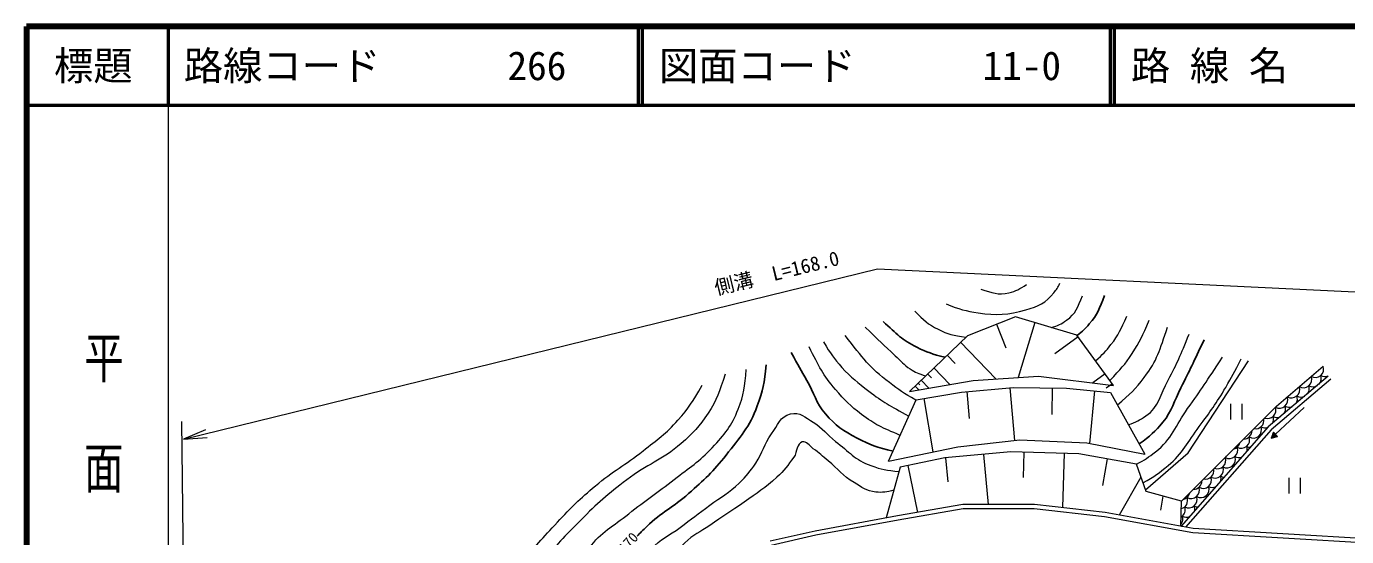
# Model space of a CAD drawing. Units: millimetres, scale not verified. Extents: x 40000 to 680000, y 20000 to 380000.
# Drawn here: x 40000 to 207790, y 315136 to 380000 of the extents above; entities that cross this region are included whole.
import ezdxf
from ezdxf.enums import TextEntityAlignment as Align

# ---------------------------------------------------------------- set-up
doc = ezdxf.new("R2010")
doc.units = ezdxf.units.MM
doc.header["$LTSCALE"] = 1000
for name, color, linetype, lineweight in [('M-BGD', 7, 'Continuous', 13), ('M-STR-HTXT', 7, 'Continuous', 13), ('M-TTL', 2, 'Continuous', 140), ('M-TTL-BAND', 7, 'Continuous', 13), ('M-TTL-LINE', 7, 'Continuous', 50)]:
    doc.layers.add(name, color=color, linetype=linetype, lineweight=lineweight)
doc.layers.add('M-TTL-TXT', color=7, linetype='Continuous')
doc.styles.add('@ＭＳ ゴシック', font='')
doc.styles.add('ＭＳ ゴシック', font='')
doc.styles.get('@ＭＳ ゴシック').set_extended_font_data('@MS Gothic')
doc.styles.get('ＭＳ ゴシック').set_extended_font_data('MS Gothic')

# ---------------------------------------------------------------- blocks, each defined once
blk = doc.blocks.new('open_arrow')
at = {"color": 0, "linetype": 'Continuous', "lineweight": -2}
blk.add_lwpolyline([(7.5, 1.25), (0, 0), (7.5, -1.25)], dxfattribs=at)

msp = doc.modelspace()

# ---------------------------------------------------------------- linework, layer by layer
at = {"layer": 'M-BGD'}
for p, q in [((165722, 343082), (159592, 340679)), ((173519, 340728), (165722, 343082)), ((168173, 342342), (166066, 335364)), ((159592, 340679), (152219, 333586)), ((163286, 342127), (164467, 339115)), ((178177, 334353), (173519, 340728)), ((158721, 339841), (163207, 335178)), ((173664, 340529), (170722, 338378)), ((157032, 338216), (158048, 337160)), ((154531, 335810), (155019, 335303)), ((155343, 336591), (157374, 334479)), ((177104, 335821), (175540, 334678)), ((198870, 331705), (204804, 336805)), ((152940, 334279), (153409, 333792)), ((153330, 334654), (153564, 334411)), ((153720, 335029), (154695, 334015)), ((158857, 333520), (165427, 334108)), ((165002, 334070), (165602, 327365)), ((165427, 334108), (172195, 334010)), ((170385, 334036), (170336, 330671)), ((172195, 334010), (177785, 333470)), ((178019, 334569), (177237, 333998)), ((205784, 335138), (198184, 328714)), ((149589, 324742), (153070, 332539)), ((153070, 332539), (158857, 333520)), ((154056, 332706), (155209, 325904)), ((159505, 333578), (159812, 330142)), ((175753, 333667), (175108, 326986)), ((177785, 333470), (182149, 325625)), ((186807, 319642), (198870, 331705)), ((193023, 332003), (193023, 330003)), ((194523, 330003), (194523, 332003)), ((202401, 331558), (198746, 328146)), ((198184, 328714), (187335, 316339)), ((198490, 328421), (198197, 327635)), ((198746, 328146), (198197, 327635)), ((198197, 327635), (199002, 327872)), ((198729, 328165), (198217, 327687)), ((198712, 328183), (198236, 327740)), ((198763, 328128), (198251, 327651)), ((198695, 328201), (198256, 327792)), ((198677, 328220), (198275, 327844)), ((198660, 328238), (198295, 327897)), ((198780, 328110), (198305, 327666)), ((198643, 328256), (198314, 327949)), ((198626, 328274), (198334, 328001)), ((198609, 328293), (198353, 328054)), ((198797, 328092), (198358, 327682)), ((198592, 328311), (198373, 328106)), ((198575, 328329), (198392, 328159)), ((198558, 328348), (198412, 328211)), ((198814, 328073), (198412, 327698)), ((198541, 328366), (198431, 328263)), ((198524, 328384), (198451, 328316)), ((198831, 328055), (198465, 327714)), ((198507, 328402), (198470, 328368)), ((199002, 327872), (198490, 328421)), ((198848, 328037), (198519, 327730)), ((198865, 328019), (198573, 327746)), ((198882, 328000), (198626, 327761)), ((198899, 327982), (198680, 327777)), ((198916, 327964), (198733, 327793)), ((198928, 328317), (198746, 328146)), ((198933, 327945), (198787, 327809)), ((198950, 327927), (198841, 327825)), ((198967, 327909), (198894, 327841)), ((198984, 327891), (198948, 327856)), ((165133, 325919), (156748, 325134)), ((161657, 325594), (162254, 319210)), ((173764, 325674), (165133, 325919)), ((166771, 325872), (166680, 322668)), ((171898, 325727), (171702, 318818)), ((181070, 324350), (173764, 325674)), ((151060, 323957), (149287, 317504)), ((156748, 325134), (151060, 323957)), ((152039, 324160), (153272, 318199)), ((156809, 325140), (157092, 322110)), ((177367, 325021), (176751, 321620)), ((182296, 320868), (181070, 324350)), ((181657, 322684), (178898, 317873)), ((200431, 322629), (200431, 320629)), ((201931, 320629), (201931, 322629)), ((186807, 319642), (182296, 320868)), ((184450, 320283), (184159, 318514)), ((186709, 316453), (186807, 319642))]:
    msp.add_line(p, q, dxfattribs=at)
for points in [[(182225, 321070), (187655, 325769), (195316, 337462)], [(152219, 333586), (160328, 334991), (168615, 335530), (178177, 334353)], [(205462, 335520), (197833, 329072), (186761, 316443)], [(149589, 324742), (158366, 326556), (166261, 327439), (174793, 327047), (182149, 325625)], [(211087, 314823), (188297, 316164), (177089, 318202), (168130, 319227), (159011, 319200), (150724, 317770), (140241, 315834), (134533, 314536)], [(134677, 314056), (140342, 315344), (150812, 317277), (159054, 318700), (168102, 318727), (177015, 317707), (188238, 315666), (211213, 314315)]]:
    msp.add_lwpolyline(points, dxfattribs=at)
for centre, start, end in [((203808, 336429), 240.69518, 20.66321), ((203506, 335247), 318.13117, 20.66321), ((205023, 336550), 240.69513, 292.86323), ((200774, 333822), 240.6953, 20.66309), ((202291, 335126), 240.69524, 20.66315), ((201989, 333943), 323.08511, 20.66321), ((203506, 335247), 240.69513, 302.27523), ((199258, 332518), 241.43871, 20.66304), ((200472, 332639), 326.62205, 20.66321), ((201989, 333943), 240.69513, 297.3213), ((197741, 331215), 250.12348, 19.87652), ((198956, 331336), 329.5362, 20.66321), ((200472, 332639), 240.69513, 293.78435), ((195922, 328728), 240.69513, 20.66321), ((196224, 329911), 259.48229, 10.51771), ((197439, 330032), 240.69513, 289.57251), ((197439, 330032), 332.07806, 20.66321), ((198956, 331336), 240.69513, 290.8702), ((194405, 327425), 240.69513, 20.66321), ((194707, 328608), 270.05072, 359.94928), ((195620, 327546), 10.58607, 20.66321), ((197137, 328849), 240.69513, 249.48572), ((192889, 326121), 240.69513, 20.66321), ((193191, 327304), 283.13708, 346.86292), ((194103, 326242), 346.85461, 20.66321), ((195620, 327546), 240.69513, 266.93192), ((191070, 323635), 240.69513, 20.66321), ((191372, 324818), 248.94354, 20.66321), ((192587, 324939), 240.69513, 20.66321), ((191674, 326000), 307.26215, 322.73785), ((192284, 323756), 9.91789, 20.66321), ((193801, 325059), 240.69513, 250.04581), ((194103, 326242), 240.69513, 290.66338), ((188338, 322210), 268.55086, 1.44914), ((189553, 322331), 240.69513, 20.66321), ((189855, 323514), 258.19, 11.81), ((192284, 323756), 240.69513, 267.6001), ((190768, 322452), 345.72337, 20.66321), ((186822, 320907), 281.15828, 348.84172), ((188036, 321028), 240.69513, 20.66321), ((189251, 321149), 240.69513, 20.66321), ((190768, 322452), 240.69513, 291.79463), ((186217, 318541), 301.80373, 20.66321), ((186520, 319724), 284.92532, 20.66321), ((187734, 319845), 240.69513, 20.66321), ((187432, 318662), 344.5464, 20.66321), ((188949, 319966), 240.69513, 268.27462), ((188949, 319966), 9.24338, 20.66321), ((190466, 321270), 240.69513, 250.60805), ((185915, 317359), 322.974, 20.66321), ((187432, 318662), 240.69513, 292.9716), ((187130, 317480), 249.74892, 251.17251)]:
    msp.add_arc(centre, 1064, start, end, dxfattribs=at)
for points, knots in [([(156879, 344719), (158625, 344025), (159334, 343822), (160978, 343577), (163320, 343228), (164747, 343338), (167026, 343980), (168590, 344421), (169609, 344833), (170587, 346130), (170921, 346572), (171092, 346784), (171327, 347340)], [0, 0, 0, 0, 1, 1, 1, 2, 2, 2, 3, 3, 3, 4, 4, 4, 4]), ([(161314, 346601), (162732, 346148), (163513, 345793), (164876, 346130), (165810, 346361), (166267, 346605), (167093, 347205)], [0, 0, 0, 0, 1, 1, 1, 2, 2, 2, 2]), ([(170238, 341718), (171110, 341957), (171508, 342150), (172200, 342636), (173380, 343464), (173605, 344314), (174216, 345727)], [0, 0, 0, 0, 1, 1, 1, 2, 2, 2, 2]), ([(152915, 343778), (154082, 342635), (154568, 342151), (155871, 341494), (157145, 340852), (157802, 340736), (159377, 340471)], [0, 0, 0, 0, 1, 1, 1, 2, 2, 2, 2]), ([(175885, 337490), (176842, 338344), (177155, 338676), (177845, 339545), (178852, 340815), (179085, 341466), (179861, 343174)], [0, 0, 0, 0, 1, 1, 1, 2, 2, 2, 2]), ([(177707, 334996), (179102, 336454), (179574, 336964), (180533, 338403), (181561, 339946), (181841, 340641), (182683, 342636)], [0, 0, 0, 0, 1, 1, 1, 2, 2, 2, 2]), ([(153051, 332495), (151452, 333385), (150945, 333762), (149689, 334707), (147121, 336637), (146403, 337786), (144044, 340687)], [0, 0, 0, 0, 1, 1, 1, 2, 2, 2, 2]), ([(146598, 341762), (148431, 339992), (148902, 339518), (150428, 338134), (151158, 337472), (151474, 336976), (152310, 336454), (153024, 336008), (153363, 335874), (154272, 335561)], [0, 0, 0, 0, 1, 1, 1, 2, 2, 2, 3, 3, 3, 3]), ([(178663, 331891), (180326, 333259), (180922, 333862), (182078, 335379), (183744, 337564), (184040, 338823), (185035, 341762)], [0, 0, 0, 0, 1, 1, 1, 2, 2, 2, 2]), ([(180056, 329387), (181046, 329674), (181482, 329928), (182280, 330473), (184012, 331657), (184094, 333203), (185102, 335043), (186310, 337247), (186636, 338097), (187790, 340889)], [0, 0, 0, 0, 1, 1, 1, 2, 2, 2, 3, 3, 3, 3]), ([(151045, 328004), (148738, 329015), (147863, 329346), (146128, 330675), (144712, 331758), (144000, 332484), (142835, 333833), (141202, 335724), (140791, 336702), (139475, 339276)], [0, 0, 0, 0, 1, 1, 1, 2, 2, 2, 3, 3, 3, 3]), ([(141289, 339881), (142259, 338338), (142606, 337821), (143641, 336655), (144827, 335321), (145657, 334725), (147068, 333632), (148917, 332200), (149713, 331802), (152138, 330451)], [0, 0, 0, 0, 1, 1, 1, 2, 2, 2, 3, 3, 3, 3]), ([(181070, 324350), (182202, 324908), (182600, 325218), (183489, 325904), (185613, 327542), (186028, 329232), (187588, 331414), (189380, 333919), (189932, 334768), (192023, 337932)], [0, 0, 0, 0, 1, 1, 1, 2, 2, 2, 3, 3, 3, 3]), ([(181909, 321967), (183420, 322807), (183943, 323186), (185102, 324157), (187006, 325752), (187598, 327126), (189067, 329129), (190453, 331020), (191243, 332078), (192426, 334102), (193239, 335491), (193511, 335987), (194375, 337731)], [0, 0, 0, 0, 1, 1, 1, 2, 2, 2, 3, 3, 3, 4, 4, 4, 4]), ([(128791, 335782), (128065, 333491), (127794, 332583), (126640, 330809), (125546, 329126), (124722, 328304), (123213, 326979), (120769, 324831), (118860, 324341), (116292, 322342), (113899, 320480), (112571, 319398), (110446, 317235), (108434, 315189), (107178, 314076), (105742, 311591), (104363, 309205), (104078, 307607), (103390, 304938), (102740, 302415), (103155, 300820), (102315, 298353), (101479, 295897), (100532, 294719), (99426, 292372), (98742, 290922), (98525, 290461), (97692, 288651)], [0, 0, 0, 0, 1, 1, 1, 2, 2, 2, 3, 3, 3, 4, 4, 4, 5, 5, 5, 6, 6, 6, 7, 7, 7, 8, 8, 8, 9, 9, 9, 9]), ([(99406, 288080), (99940, 290076), (100200, 290742), (100904, 292372), (102138, 295234), (103722, 296351), (105204, 299092), (106738, 301926), (107148, 303729), (108430, 306685), (109618, 309424), (109748, 311273), (111521, 313674), (113069, 315769), (114541, 316396), (116561, 318042), (118754, 319829), (120124, 320650), (122340, 322410), (124266, 323939), (125507, 324636), (127178, 326441), (128745, 328135), (129634, 329196), (130471, 331347), (131199, 333218), (131313, 334157), (131479, 336387)], [0, 0, 0, 0, 1, 1, 1, 2, 2, 2, 3, 3, 3, 4, 4, 4, 5, 5, 5, 6, 6, 6, 7, 7, 7, 8, 8, 8, 9, 9, 9, 9]), ([(96039, 289202), (96625, 291376), (96792, 291966), (97342, 293716), (98009, 295839), (98691, 296932), (99224, 299092), (99884, 301770), (99441, 303438), (100232, 306081), (100925, 308397), (101738, 309562), (103054, 311591), (104536, 313875), (105646, 314963), (107489, 316967), (109261, 318893), (110333, 319909), (112327, 321603), (114560, 323500), (116092, 324203), (118375, 326038), (120172, 327483), (121289, 328202), (122810, 329936), (124203, 331523), (124657, 332258), (125901, 334371)], [0, 0, 0, 0, 1, 1, 1, 2, 2, 2, 3, 3, 3, 4, 4, 4, 5, 5, 5, 6, 6, 6, 7, 7, 7, 8, 8, 8, 9, 9, 9, 9]), ([(106378, 285646), (107132, 287238), (107345, 287676), (108027, 288945), (108790, 290365), (109566, 290990), (110110, 292507), (110812, 294465), (110461, 295753), (111051, 297748), (111490, 299236), (111870, 300044), (112663, 301377), (113480, 302750), (114521, 303079), (115418, 304401), (115874, 305071), (116129, 305461), (116426, 306215), (117206, 308192), (117297, 309425), (118106, 311389), (118484, 312305), (118806, 312787), (119450, 313540), (120608, 314891), (121658, 315223), (123079, 316295), (124546, 317401), (125372, 318015), (126842, 319117), (128312, 320219), (129291, 320655), (130605, 321939), (131525, 322839), (131986, 323414), (132688, 324493), (133585, 325871), (133742, 326855), (134704, 328189), (135508, 329303), (135785, 330430), (137123, 330742), (138296, 331016), (138983, 330291), (140013, 329667), (141255, 328915), (141681, 328129), (142835, 327248), (144530, 325953), (145328, 324872), (147337, 324157), (148680, 323678), (149333, 323547), (150914, 323425)], [0, 0, 0, 0, 1, 1, 1, 2, 2, 2, 3, 3, 3, 4, 4, 4, 5, 5, 5, 6, 6, 6, 7, 7, 7, 8, 8, 8, 9, 9, 9, 10, 10, 10, 11, 11, 11, 12, 12, 12, 13, 13, 13, 14, 14, 14, 15, 15, 15, 16, 16, 16, 17, 17, 17, 18, 18, 18, 18]), ([(150263, 321056), (149317, 320792), (148850, 320707), (147942, 320797), (146772, 320912), (146192, 321397), (145187, 322006), (143753, 322876), (143185, 323691), (141894, 324762), (141162, 325369), (140784, 325750), (140013, 326307), (139487, 326686), (139148, 327321), (138602, 327181), (137868, 326992), (138034, 325938), (137526, 325232), (136765, 324173), (136333, 323564), (135376, 322678), (133877, 321292), (132871, 320708), (131210, 319520), (129534, 318321), (128538, 317734), (126842, 316563), (125601, 315707), (124776, 315385), (123684, 314346), (122421, 313145), (121826, 312317), (120996, 310784), (119576, 308161), (119126, 306510), (118241, 303662), (117687, 301880), (117701, 300790), (117098, 299025), (116638, 297678), (116275, 296962), (115687, 295665), (115086, 294339), (114773, 293583), (114075, 292305), (112453, 289340), (111386, 288428), (108742, 285491)], [0, 0, 0, 0, 1, 1, 1, 2, 2, 2, 3, 3, 3, 4, 4, 4, 5, 5, 5, 6, 6, 6, 7, 7, 7, 8, 8, 8, 9, 9, 9, 10, 10, 10, 11, 11, 11, 12, 12, 12, 13, 13, 13, 14, 14, 14, 15, 15, 15, 16, 16, 16, 16])]:
    msp.add_open_spline(points, degree=3, knots=knots, dxfattribs=at)
at = {"layer": 'M-BGD', "lineweight": 25}
for points, knots in [([(173544, 340693), (174292, 341275), (174540, 341539), (175090, 342166), (176150, 343375), (176338, 344104), (177038, 345794)], [0, 0, 0, 0, 1, 1, 1, 2, 2, 2, 2]), ([(148883, 342502), (150645, 340857), (151285, 340143), (153183, 339209), (154507, 338558), (155108, 338344), (156737, 337932)], [0, 0, 0, 0, 1, 1, 1, 2, 2, 2, 2]), ([(181433, 326912), (182878, 327975), (183428, 328432), (184430, 329667), (185643, 331162), (185843, 332318), (186715, 334035), (187916, 336400), (188274, 337184), (189671, 340150)], [0, 0, 0, 0, 1, 1, 1, 2, 2, 2, 3, 3, 3, 3]), ([(137190, 338537), (138175, 336808), (138424, 336369), (139206, 334975), (140132, 333326), (140334, 332184), (141558, 330742), (142843, 329230), (143844, 328593), (145590, 327651), (147257, 326751), (148057, 326534), (150149, 325997)], [0, 0, 0, 0, 1, 1, 1, 2, 2, 2, 3, 3, 3, 4, 4, 4, 4]), ([(134032, 336991), (133786, 334644), (133601, 333721), (132890, 331750), (131908, 329031), (130695, 327786), (128925, 325501), (127288, 323388), (126146, 322377), (124154, 320595), (122190, 318838), (120752, 318249), (118846, 316429), (118380, 315985), (117980, 315577), (117617, 315182)], [0, 0, 0, 0, 1, 1, 1, 2, 2, 2, 3, 3, 3, 4, 4, 4, 5, 5, 5, 5])]:
    msp.add_open_spline(points, degree=3, knots=knots, dxfattribs=at)
at = {"layer": 'M-STR-HTXT'}
for p, q in [((59950, 327511), (148168, 349165)), ((148168, 349165), (218344, 345778)), ((60466, 266841), (59754, 329782))]:
    msp.add_line(p, q, dxfattribs=at)
at = {"layer": 'M-TTL'}
for p, q in [((40000, 380000), (40000, 20000)), ((680000, 380000), (40000, 380000))]:
    msp.add_line(p, q, dxfattribs=at)
at = {"layer": 'M-TTL-BAND'}
msp.add_line((58000, 370000), (58000, 20000), dxfattribs=at)
at = {"layer": 'M-TTL-LINE'}
for p, q in [((58000, 380000), (58000, 370000)), ((117750, 380000), (117750, 370000)), ((118250, 380000), (118250, 370000)), ((177750, 380000), (177750, 370000)), ((178250, 380000), (178250, 370000)), ((40000, 370000), (680000, 370000))]:
    msp.add_line(p, q, dxfattribs=at)

# ---------------------------------------------------------------- block references
at = {"layer": 'M-STR-HTXT', "xscale": 400, "yscale": 400, "rotation": 13.8}
msp.add_blockref('open_arrow', (59950, 327511), dxfattribs=at)

# ---------------------------------------------------------------- texts
at = {"layer": 'M-BGD', "style": 'ＭＳ ゴシック'}
msp.add_text('170', height=1320, rotation=47.675, dxfattribs=at).set_placement((117266, 313675), align=Align.BOTTOM_CENTER)
at = {"layer": 'M-STR-HTXT', "style": 'ＭＳ ゴシック'}
msp.add_text('側溝\u3000L=168.0', height=1833, rotation=13.791, dxfattribs=at).set_placement((135716, 347233), align=Align.BOTTOM_CENTER)
at = {"layer": 'M-TTL-BAND', "style": '@ＭＳ ゴシック', "width": 1.4}
msp.add_text('平  面  図', height=3666, rotation=270, dxfattribs=at).set_placement((49777, 306475), align=Align.MIDDLE_RIGHT)
at = {"layer": 'M-TTL-TXT', "style": 'ＭＳ ゴシック'}
msp.add_text('標題', height=3666, dxfattribs=at).set_placement((48500, 375000), align=Align.MIDDLE_CENTER)
for s, p in [('路線コード', (60000, 375000)), ('266', (101142, 375000)), ('図面コード', (120380, 375000)), ('11-0', (161521, 375000)), ('路 線 名', (180380, 375000))]:
    msp.add_text(s, height=3666, dxfattribs=at).set_placement(p, align=Align.MIDDLE_LEFT)

doc.saveas('drawing.dxf')
